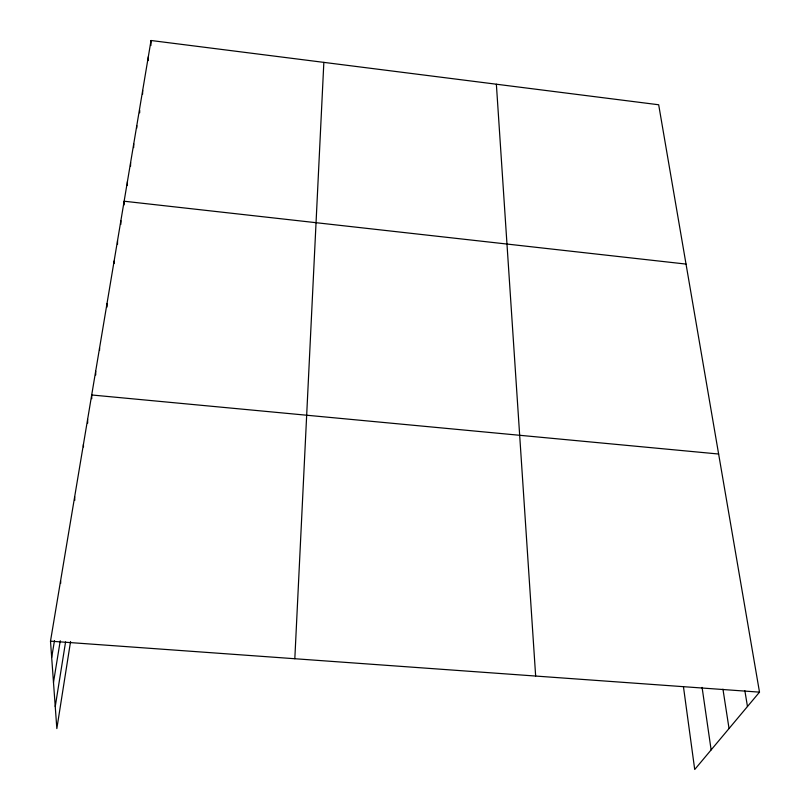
<?xml version="1.0" encoding="UTF-8"?>
<svg xmlns="http://www.w3.org/2000/svg" width="810" height="810" viewBox="0 0 810 810"><rect width="100%" height="100%" fill="white"/><g stroke="black" fill="none" stroke-linecap="round" stroke-linejoin="round"><path stroke-width="1.21" d="M114.109 263.493L114.119 261.053M117.521 244.306L117.541 240.631M120.842 224.39L120.872 220.695M124.092 204.94L124.132 201.224L686.029 264.08M127.362 185.369L127.413 181.642M130.552 166.273L130.612 162.537M133.67 147.612L133.731 143.866M136.738 128.142L136.789 125.641M139.664 112.843L139.715 110.332M142.59 94.193L142.681 90.426M148.21 60.547L148.311 56.771M150.893 45.532L151.035 40.5L658.682 104.763L759.507 692.145L694.717 769.5L683.448 686.678M294.82 658.732L323.848 62.38M70.561 641.52L56.842 728.585L50.493 641.166L151.035 40.5M55.242 706.553L65.58 641.945M53.49 682.435L60.264 640.74M51.678 657.507L54.483 640.578M50.493 641.166L759.507 692.145M718.642 454.025L91.702 394.976L91.763 398.722M744.876 690.788L747.468 706.522M722.945 689.138L729.04 728.524M702.088 687.406L711.129 749.898M496.368 84.22L535.653 676.046M60.588 580.871L60.72 583.301M74.662 496.743L74.793 500.317M83.41 444.477L83.481 446.917M87.612 419.398L87.693 423.103M95.681 371.193L95.732 374.979M99.559 348.027L99.579 350.416M107.021 303.446L107.031 307.071"/></g></svg>
